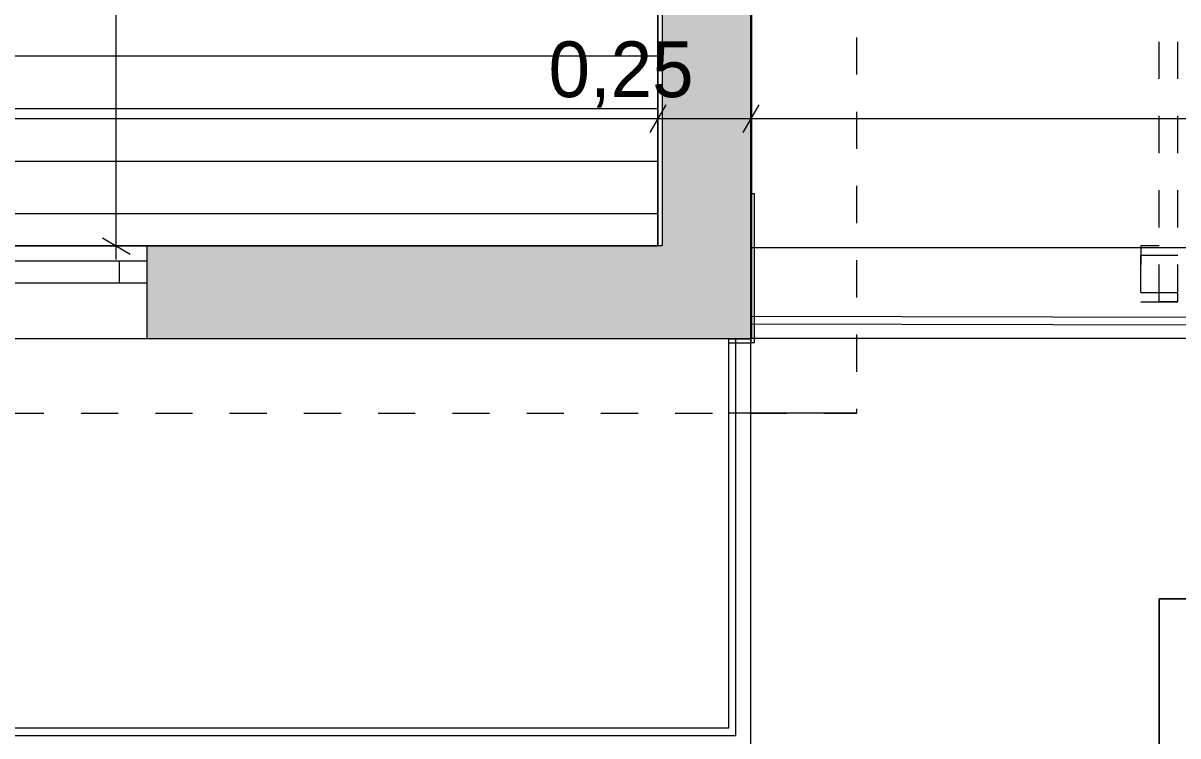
# Model space of a CAD drawing. Header units: metres. Extents: x -111189 to -108577, y -72951 to -72647.
# Drawn here: x -110675.045 to -110671.936, y -72939.223 to -72937.304 of the extents above; entities that cross this region are included whole.
import ezdxf

# ---------------------------------------------------------------- set-up
doc = ezdxf.new("R2010")
doc.units = ezdxf.units.M
doc.header["$MEASUREMENT"] = 0
doc.set_wipeout_variables(frame=1)
for name, pattern in [('Dashed', [0.423333, 0.211667, -0.211667]), ('OTK - Tracejado', [0.08, 0.04, -0.04]), ('OTK - Traço Ponto', [0.2, 0.1, -0.05, 0, -0.05]), ('Wipeout_Contour', [1, 0, -1])]:
    doc.linetypes.add(name, pattern=pattern)
for name, color, linetype in [('Muro Não Confinante - MNC1_1_00 - DESENHO 2D', 7, 'Continuous'), ('Muro Não Confinante - MNC1_1_01 - TERRENO PROPOSTO', 7, 'Continuous'), ('Muro Não Confinante - MNC1_1_03 - COBERTURA', 7, 'Continuous'), ('Muro Não Confinante - MNC1_1_03 - LAJES', 7, 'Continuous'), ('Muro Não Confinante - MNC1_1_04 - TECTO FALSO', 7, 'Continuous'), ('Muro Não Confinante - MNC1_1_05 - PAREDES..35', 7, 'Continuous'), ('Muro Não Confinante - MNC1_1_05 - VIGA', 7, 'Continuous'), ('Muro Não Confinante - MNC1_1_06 - ESCADAS _ GUARDAS', 7, 'Continuous'), ('Muro Não Confinante - MNC1_1_06 - FORRA', 7, 'Continuous'), ('Muro Não Confinante - MNC1_1_08 - EQUIPAMENTO AMOVIVEL', 7, 'Continuous'), ('Muro Não Confinante - MNC1_1_12 - COTAS GERAIS', 7, 'Continuous'), ('Planta Piso -1_1_07 - MUROS', 7, 'Continuous')]:
    doc.layers.add(name, color=color, linetype=linetype)
doc.styles.add('ESTILO_GERADO_3', font='AGENCYR.TTF')

# ---------------------------------------------------------------- blocks, each defined once
blk = doc.blocks.new('*X144', base_point=(-110694.4627, -72968.689))
at = {"layer": 'Muro Não Confinante - MNC1_1_03 - LAJES', "color": 253, "linetype": 'Continuous', "lineweight": 9, "ltscale": 1000}
for p, q in [((-110675.0859, -72937.3924), (-110674.8359, -72937.3924)), ((-110675.0859, -72937.3924), (-110674.8359, -72937.3924)), ((-110674.8359, -72937.3924), (-110674.5859, -72937.3924)), ((-110674.8359, -72937.3924), (-110674.5859, -72937.3924)), ((-110674.5859, -72937.3924), (-110674.3359, -72937.3924)), ((-110674.5859, -72937.3924), (-110674.3359, -72937.3924)), ((-110674.3359, -72937.3924), (-110674.0859, -72937.3924)), ((-110674.3359, -72937.3924), (-110674.0859, -72937.3924)), ((-110674.0859, -72937.3924), (-110673.8359, -72937.3924)), ((-110674.0859, -72937.3924), (-110673.8359, -72937.3924)), ((-110673.8359, -72937.3924), (-110673.5859, -72937.3924)), ((-110673.8359, -72937.3924), (-110673.5859, -72937.3924)), ((-110673.5859, -72937.3924), (-110673.3359, -72937.3924)), ((-110673.5859, -72937.3924), (-110673.3359, -72937.3924)), ((-110675.0859, -72937.5339), (-110674.8359, -72937.5339)), ((-110675.0859, -72937.5339), (-110674.8359, -72937.5339)), ((-110674.8359, -72937.5339), (-110674.5859, -72937.5339)), ((-110674.8359, -72937.5339), (-110674.5859, -72937.5339)), ((-110674.5859, -72937.5339), (-110674.3359, -72937.5339)), ((-110674.5859, -72937.5339), (-110674.3359, -72937.5339)), ((-110674.3359, -72937.5339), (-110674.0859, -72937.5339)), ((-110674.3359, -72937.5339), (-110674.0859, -72937.5339)), ((-110674.0859, -72937.5339), (-110673.8359, -72937.5339)), ((-110674.0859, -72937.5339), (-110673.8359, -72937.5339)), ((-110673.8359, -72937.5339), (-110673.5859, -72937.5339)), ((-110673.8359, -72937.5339), (-110673.5859, -72937.5339)), ((-110673.5859, -72937.5339), (-110673.3359, -72937.5339)), ((-110673.5859, -72937.5339), (-110673.3359, -72937.5339)), ((-110675.0859, -72937.6754), (-110674.8359, -72937.6754)), ((-110675.0859, -72937.6754), (-110674.8359, -72937.6754)), ((-110674.8359, -72937.6754), (-110674.5859, -72937.6754)), ((-110674.8359, -72937.6754), (-110674.5859, -72937.6754)), ((-110674.5859, -72937.6754), (-110674.3359, -72937.6754)), ((-110674.5859, -72937.6754), (-110674.3359, -72937.6754)), ((-110674.3359, -72937.6754), (-110674.0859, -72937.6754)), ((-110674.3359, -72937.6754), (-110674.0859, -72937.6754)), ((-110674.0859, -72937.6754), (-110673.8359, -72937.6754)), ((-110674.0859, -72937.6754), (-110673.8359, -72937.6754)), ((-110673.8359, -72937.6754), (-110673.5859, -72937.6754)), ((-110673.8359, -72937.6754), (-110673.5859, -72937.6754)), ((-110673.5859, -72937.6754), (-110673.3359, -72937.6754)), ((-110673.5859, -72937.6754), (-110673.3359, -72937.6754)), ((-110675.0859, -72937.8169), (-110674.8359, -72937.8169)), ((-110675.0859, -72937.8169), (-110674.8359, -72937.8169)), ((-110674.8359, -72937.8169), (-110674.5859, -72937.8169)), ((-110674.8359, -72937.8169), (-110674.5859, -72937.8169)), ((-110674.5859, -72937.8169), (-110674.3359, -72937.8169)), ((-110674.5859, -72937.8169), (-110674.3359, -72937.8169)), ((-110674.3359, -72937.8169), (-110674.0859, -72937.8169)), ((-110674.3359, -72937.8169), (-110674.0859, -72937.8169)), ((-110674.0859, -72937.8169), (-110673.8359, -72937.8169)), ((-110674.0859, -72937.8169), (-110673.8359, -72937.8169)), ((-110673.8359, -72937.8169), (-110673.5859, -72937.8169)), ((-110673.8359, -72937.8169), (-110673.5859, -72937.8169)), ((-110673.5859, -72937.8169), (-110673.3359, -72937.8169)), ((-110673.5859, -72937.8169), (-110673.3359, -72937.8169))]:
    blk.add_line(p, q, dxfattribs=at)

msp = doc.modelspace()

# ---------------------------------------------------------------- hatches: boundary and pattern name
at = {"layer": 'Planta Piso -1_1_07 - MUROS', "linetype": 'Continuous', "lineweight": 0, "true_color": 0x939598}
h = msp.add_hatch(color=252, dxfattribs=at)
h.paths.add_polyline_path([(-110676.7109, -72937.9039), (-110678.0859, -72937.9039), (-110678.0859, -72938.1539), (-110676.7109, -72938.1539)])
h.paths.add_polyline_path([(-110673.3359, -72937.9039), (-110674.7109, -72937.9039), (-110674.7109, -72937.9439), (-110674.7109, -72938.1539), (-110673.3359, -72938.1539)])
h.paths.add_polyline_path([(-110673.3245, -72937.9039), (-110673.3359, -72937.9039), (-110673.3359, -72938.1539), (-110673.3245, -72938.1539)])
h.paths.add_polyline_path([(-110673.1859, -72937.9039), (-110673.3245, -72937.9039), (-110673.3245, -72938.1539), (-110673.1859, -72938.1539)])
h.paths.add_polyline_path([(-110673.0859, -72937.9039), (-110673.1859, -72937.9039), (-110673.1859, -72938.1539), (-110673.0859, -72938.1539)])
h.paths.add_polyline_path([(-110673.0859, -72937.5611), (-110673.1859, -72937.5611), (-110673.1859, -72937.9039), (-110673.0859, -72937.9039)])
h.paths.add_polyline_path([(-110673.1859, -72937.5611), (-110673.3245, -72937.5611), (-110673.3245, -72937.9039), (-110673.1859, -72937.9039)])
h.paths.add_polyline_path([(-110673.1859, -72937.2629), (-110673.2359, -72937.2629), (-110673.2959, -72937.2629), (-110673.3245, -72937.2629), (-110673.3245, -72937.5611), (-110673.1859, -72937.5611)])
h.paths.add_polyline_path([(-110673.0859, -72937.2629), (-110673.1859, -72937.2629), (-110673.1859, -72937.5611), (-110673.0859, -72937.5611)])
h.paths.add_polyline_path([(-110673.4692, -72931.1272), (-110673.1174, -72931.1272), (-110673.1174, -72930.8324), (-110673.4692, -72930.8324)], flags=9)
h.paths.add_polyline_path([(-110673.5018, -72930.8297), (-110672.8744, -72930.8297), (-110672.8744, -72930.5349), (-110673.5018, -72930.5349)], flags=9)
h.paths.add_polyline_path([(-110673.5096, -72930.5865), (-110673.2049, -72930.5865), (-110673.2049, -72930.2917), (-110673.5096, -72930.2917)], flags=9)
h = msp.add_hatch(color=252, dxfattribs=at)
h.paths.add_polyline_path([(-110678.1372, -72933.5289), (-110678.3359, -72933.5289), (-110678.3359, -72933.6502), (-110678.1372, -72933.6502)])
h.paths.add_polyline_path([(-110678.0859, -72933.5289), (-110678.1372, -72933.5289), (-110678.1372, -72933.6502), (-110678.0859, -72933.6502)])
h.paths.add_polyline_path([(-110678.0859, -72933.6502), (-110678.1372, -72933.6502), (-110678.1372, -72933.7539), (-110678.0859, -72933.7539)])
h.paths.add_polyline_path([(-110678.1372, -72933.6502), (-110678.3359, -72933.6502), (-110678.3359, -72933.7539), (-110678.1372, -72933.7539)])
h.paths.add_polyline_path([(-110678.1372, -72933.7544), (-110678.3359, -72933.7544), (-110678.3359, -72938.1539), (-110678.0859, -72938.1539), (-110678.0859, -72934.5539), (-110678.0859, -72934.5539), (-110678.0859, -72933.9946), (-110678.1372, -72933.9946)])
h.paths.add_polyline_path([(-110678.0859, -72933.7544), (-110678.1372, -72933.7544), (-110678.1372, -72933.9946), (-110678.0859, -72933.9946), (-110678.0859, -72933.9539)], flags=17)
h.paths.add_polyline_path([(-110674.7582, -72935.0114), (-110674.7582, -72934.6986), (-110675.053, -72934.6986), (-110675.053, -72935.0114)], flags=9)
h.paths.add_polyline_path([(-110674.7582, -72936.4908), (-110674.7582, -72936.1393), (-110675.053, -72936.1393), (-110675.053, -72936.4908)], flags=9)
h.paths.add_polyline_path([(-110674.6361, -72936.4327), (-110673.9675, -72936.4327), (-110673.9675, -72936.1379), (-110674.6361, -72936.1379)], flags=9)
h.paths.add_polyline_path([(-110674.6404, -72936.1895), (-110674.1411, -72936.1895), (-110674.1411, -72935.8947), (-110674.6404, -72935.8947)], flags=9)
h.paths.add_polyline_path([(-110670.742, -72934.9276), (-110670.2453, -72934.9276), (-110670.2453, -72934.6328), (-110670.742, -72934.6328)], flags=9)
h.paths.add_polyline_path([(-110675.9703, -72937.8932), (-110675.4736, -72937.8932), (-110675.4736, -72937.5984), (-110675.9703, -72937.5984)], flags=9)
h.paths.add_polyline_path([(-110673.6798, -72937.5971), (-110673.3304, -72937.5971), (-110673.3304, -72937.3024), (-110673.6798, -72937.3024)], flags=9)
h.paths.add_polyline_path([(-110675.8812, -72937.5971), (-110675.5473, -72937.5971), (-110675.5473, -72937.3024), (-110675.8812, -72937.3024)], flags=9)

# ---------------------------------------------------------------- linework, layer by layer
at = {"layer": 'Muro Não Confinante - MNC1_1_01 - TERRENO PROPOSTO', "color": 7, "linetype": 'Continuous', "lineweight": 13, "ltscale": 1000, "flags": 128}
msp.add_lwpolyline([(-110671.7102, -72937.9089), (-110671.9613, -72937.9089), (-110672.091, -72937.9089), (-110673.0859, -72937.9089), (-110673.0859, -72938.1539), (-110673.4822, -72938.1539), (-110673.8978, -72938.1539), (-110674.188, -72938.1539), (-110674.6831, -72938.1539), (-110674.9403, -72938.1539), (-110675.3944, -72938.1539), (-110675.561, -72938.1539), (-110676.4355, -72938.1539), (-110678.3359, -72938.1539), (-110678.3359, -72935.6158), (-110679.8367, -72935.6158), (-110679.8359, -72941.1839)], dxfattribs=at)
at = {"layer": 'Muro Não Confinante - MNC1_1_03 - COBERTURA', "color": 7, "linetype": 'OTK - Traço Ponto', "lineweight": 13, "ltscale": 1000}
for p, q in [((-110673.3245, -72934.7039), (-110673.3245, -72937.9039)), ((-110673.3245, -72937.9039), (-110675.7109, -72937.9039)), ((-110672.8006, -72938.3539), (-110675.7109, -72938.3539))]:
    msp.add_line(p, q, dxfattribs=at)
at = {"layer": 'Muro Não Confinante - MNC1_1_03 - COBERTURA', "color": 7, "linetype": 'Dashed', "lineweight": 13, "ltscale": 10}
msp.add_line((-110675.7109, -72937.9039), (-110673.3245, -72937.9039), dxfattribs=at)
at = {"layer": 'Muro Não Confinante - MNC1_1_03 - LAJES', "color": 7, "linetype": 'Continuous', "lineweight": 13, "ltscale": 1000, "flags": 128}
for points in [[(-110678.3359, -72938.1539), (-110678.3359, -72928.0039), (-110673.267, -72928.0039), (-110673.0859, -72928.0039), (-110673.0859, -72929.2539), (-110668.3859, -72929.2539), (-110668.3859, -72935.2039), (-110673.0859, -72935.2039), (-110673.0859, -72938.1539)], [(-110678.0859, -72937.9039), (-110673.3359, -72937.9039), (-110673.3359, -72935.1039), (-110673.3359, -72931.5039), (-110674.4359, -72931.5039), (-110674.4359, -72934.7039), (-110678.0859, -72934.7039)], [(-110673.0835, -72938.1525), (-110668.382, -72938.1525), (-110668.382, -72935.2039), (-110671.8835, -72935.2039), (-110671.8835, -72935.2025), (-110673.0835, -72935.2025)]]:
    msp.add_lwpolyline(points, close=True, dxfattribs=at)
msp.add_lwpolyline([(-110677.9359, -72939.2018), (-110677.9359, -72938.6639), (-110678.3359, -72938.6639), (-110678.3359, -72940.0539), (-110671.5859, -72940.0539), (-110671.5859, -72939.2539), (-110666.9859, -72939.2539), (-110666.9859, -72935.2039), (-110667.3772, -72935.2039), (-110667.3772, -72938.8539), (-110671.9859, -72938.8539), (-110671.9859, -72939.6539), (-110677.9359, -72939.6539), (-110677.9359, -72939.2618)], dxfattribs=at)
at = {"layer": 'Muro Não Confinante - MNC1_1_04 - TECTO FALSO', "color": 7, "linetype": 'Continuous', "lineweight": 13, "ltscale": 1000, "flags": 128}
msp.add_lwpolyline([(-110677.9359, -72939.2618), (-110677.9359, -72939.6539), (-110671.9859, -72939.6539), (-110671.9859, -72938.8539), (-110667.3772, -72938.8539), (-110667.3772, -72935.2039), (-110666.9859, -72935.2039), (-110666.9859, -72939.2539), (-110671.5859, -72939.2539), (-110671.5859, -72940.0539), (-110678.3359, -72940.0539), (-110678.3359, -72938.6639), (-110677.9359, -72938.6639), (-110677.9359, -72939.2018)], dxfattribs=at)
at = {"layer": 'Muro Não Confinante - MNC1_1_05 - PAREDES..35', "color": 7, "linetype": 'Continuous', "lineweight": 20, "ltscale": 1000}
for p, q in [((-110674.7109, -72937.9439), (-110674.7109, -72937.9039)), ((-110674.7109, -72938.0039), (-110674.7109, -72937.9439)), ((-110674.7109, -72938.1539), (-110674.7109, -72938.0039))]:
    msp.add_line(p, q, dxfattribs=at)
at = {"layer": 'Muro Não Confinante - MNC1_1_05 - PAREDES..35', "color": 7, "linetype": 'Continuous', "lineweight": 13, "ltscale": 1000}
for p, q in [((-110674.7109, -72937.9439), (-110674.7109, -72937.9039)), ((-110675.6409, -72937.9439), (-110674.7859, -72937.9439)), ((-110674.7859, -72938.0039), (-110674.7859, -72937.9439)), ((-110674.7859, -72937.9439), (-110674.7109, -72937.9439)), ((-110674.7109, -72938.0039), (-110674.7109, -72937.9439)), ((-110674.7109, -72938.0039), (-110674.7109, -72937.9439)), ((-110674.7859, -72938.0039), (-110675.6409, -72938.0039)), ((-110674.7109, -72938.0039), (-110674.7859, -72938.0039)), ((-110674.7109, -72938.1539), (-110674.7109, -72938.0039))]:
    msp.add_line(p, q, dxfattribs=at)
at = {"layer": 'Muro Não Confinante - MNC1_1_05 - PAREDES..35', "color": 7, "linetype": 'Continuous', "lineweight": 20, "ltscale": 1000, "flags": 128}
for points in [[(-110673.3359, -72937.2629), (-110673.3359, -72937.9039)], [(-110673.0859, -72938.1539), (-110673.0859, -72937.2629)], [(-110673.3359, -72937.9039), (-110674.7109, -72937.9039)], [(-110674.7109, -72938.1539), (-110673.3359, -72938.1539)], [(-110673.0859, -72938.1539), (-110673.3359, -72938.1539)]]:
    msp.add_lwpolyline(points, dxfattribs=at)
at = {"layer": 'Muro Não Confinante - MNC1_1_05 - VIGA', "color": 7, "linetype": 'OTK - Traço Ponto', "lineweight": 13, "ltscale": 0.5}
for p, q in [((-110671.9859, -72938.0539), (-110671.9859, -72935.2039)), ((-110671.9859, -72938.0539), (-110671.9859, -72935.2039)), ((-110671.9359, -72938.0539), (-110671.9359, -72935.2039)), ((-110672.0359, -72937.9289), (-110668.9391, -72937.9289)), ((-110672.0359, -72938.0289), (-110672.0359, -72937.9289)), ((-110672.0359, -72937.9289), (-110668.9391, -72937.9289)), ((-110672.0359, -72938.0289), (-110668.9391, -72938.0289)), ((-110671.9359, -72938.0539), (-110671.9859, -72938.0539))]:
    msp.add_line(p, q, dxfattribs=at)
at = {"layer": 'Muro Não Confinante - MNC1_1_05 - VIGA', "color": 7, "linetype": 'OTK - Traço Ponto', "lineweight": 13, "ltscale": 0.5, "flags": 128}
msp.add_lwpolyline([(-110672.0359, -72938.0539), (-110671.8859, -72938.0539), (-110671.8859, -72937.9039), (-110672.0359, -72937.9039)], close=True, dxfattribs=at)
at = {"layer": 'Muro Não Confinante - MNC1_1_06 - ESCADAS _ GUARDAS', "color": 7, "linetype": 'Continuous', "lineweight": 13, "ltscale": 1000}
for p, q in [((-110668.4444, -72938.1038), (-110673.0858, -72938.0939)), ((-110673.0858, -72938.0939), (-110673.0858, -72938.1139)), ((-110673.0858, -72938.1139), (-110668.4244, -72938.1238)), ((-110673.1259, -72939.2218), (-110673.1259, -72938.1539)), ((-110678.2959, -72939.2218), (-110673.1259, -72939.2218))]:
    msp.add_line(p, q, dxfattribs=at)
at = {"layer": 'Muro Não Confinante - MNC1_1_06 - ESCADAS _ GUARDAS', "color": 254, "linetype": 'Continuous', "lineweight": 13, "ltscale": 1000}
for p, q in [((-110668.4444, -72938.1038), (-110673.0858, -72938.0939)), ((-110673.0858, -72938.0939), (-110673.0858, -72938.1139)), ((-110673.0858, -72938.1139), (-110668.4244, -72938.1238)), ((-110673.1259, -72939.2218), (-110673.1259, -72938.1539)), ((-110678.2959, -72939.2218), (-110673.1259, -72939.2218))]:
    msp.add_line(p, q, dxfattribs=at)
at = {"layer": 'Muro Não Confinante - MNC1_1_06 - FORRA', "color": 7, "linetype": 'Continuous', "lineweight": 13, "ltscale": 1000, "flags": 128}
for points in [[(-110673.0756, -72937.7639), (-110673.0856, -72937.7639)], [(-110673.0856, -72937.7639), (-110673.0856, -72938.1639)], [(-110673.0756, -72938.1639), (-110673.0756, -72937.7639)], [(-110673.0859, -72938.1548), (-110673.4859, -72938.1548)], [(-110673.4859, -72938.1548), (-110673.4859, -72938.1648)], [(-110673.0859, -72938.1648), (-110673.0859, -72938.1548)], [(-110673.4859, -72938.1648), (-110673.0859, -72938.1648)], [(-110673.0856, -72938.1639), (-110673.0756, -72938.1639)]]:
    msp.add_lwpolyline(points, dxfattribs=at)
at = {"layer": 'Muro Não Confinante - MNC1_1_12 - COTAS GERAIS', "color": 7, "linetype": 'Continuous', "lineweight": 5, "ltscale": 1000}
for p, q in [((-110674.7943, -72937.9039), (-110674.7943, -72934.7039)), ((-110673.3143, -72937.5236), (-110673.3576, -72937.5986)), ((-110673.3359, -72937.6173), (-110673.3359, -72937.5048)), ((-110673.0643, -72937.5236), (-110673.1076, -72937.5986)), ((-110673.0859, -72937.6173), (-110673.0859, -72937.5048)), ((-110678.0859, -72937.5611), (-110673.3359, -72937.5611)), ((-110673.3359, -72937.5611), (-110673.0859, -72937.5611)), ((-110673.0859, -72937.5611), (-110668.3859, -72937.5611)), ((-110674.738, -72937.9039), (-110674.8505, -72937.9039)), ((-110674.8318, -72937.8823), (-110674.7568, -72937.9256)), ((-110674.7943, -72937.9406), (-110674.7943, -72937.9039))]:
    msp.add_line(p, q, dxfattribs=at)

# ---------------------------------------------------------------- block references
at = {"layer": 'Muro Não Confinante - MNC1_1_08 - EQUIPAMENTO AMOVIVEL', "color": 8, "linetype": 'Continuous', "lineweight": 13, "ltscale": 1000}
msp.add_blockref('*X144', (-110694.4627, -72968.689), dxfattribs=at)

# ---------------------------------------------------------------- texts
at = {"layer": 'Muro Não Confinante - MNC1_1_12 - COTAS GERAIS', "color": 7, "linetype": 'Continuous', "lineweight": 5, "insert": (-110673.6303, -72937.5311), "char_height": 0.15, "width": 0.272699, "attachment_point": 7, "style": 'ESTILO_GERADO_3'}
msp.add_mtext('\\A1;{\\pql;\\fAgency FB|b0|i0|c0|p0;\\W1.000000;0,25}', dxfattribs=at)

# ---------------------------------------------------------------- next in the draw order: wipeouts: each hides what was drawn before it
at = {"color": 254, "linetype": 'Wipeout_Contour', "lineweight": 0, "ltscale": 530194.888211}
msp.add_wipeout([(-110678.2759, -72938.1539), (-110678.2759, -72939.2018), (-110673.1459, -72939.2018), (-110673.1459, -72938.1539)], dxfattribs=at).dxf.layer = 'Muro Não Confinante - MNC1_1_06 - ESCADAS _ GUARDAS'

# ---------------------------------------------------------------- next in the draw order: linework, layer by layer
at = {"layer": 'Muro Não Confinante - MNC1_1_00 - DESENHO 2D', "color": 7, "linetype": 'OTK - Tracejado', "lineweight": 5, "ltscale": 0.7, "flags": 128}
msp.add_lwpolyline([(-110678.6891, -72938.3539), (-110672.8006, -72938.3539), (-110672.8006, -72935.4039), (-110668.1006, -72935.4039), (-110668.1006, -72929.0539), (-110672.7539, -72929.0539), (-110672.7539, -72927.8039), (-110678.6891, -72927.8039)], close=True, dxfattribs=at)
at = {"layer": 'Muro Não Confinante - MNC1_1_03 - LAJES', "color": 7, "linetype": 'Continuous', "lineweight": 13, "ltscale": 1000, "flags": 128}
msp.add_lwpolyline([(-110678.3359, -72939.2618), (-110673.0859, -72939.2618), (-110673.0859, -72938.1539), (-110678.3359, -72938.1539)], close=True, dxfattribs=at)
at = {"layer": 'Muro Não Confinante - MNC1_1_06 - ESCADAS _ GUARDAS', "color": 7, "linetype": 'Continuous', "lineweight": 13, "ltscale": 1000}
for p, q in [((-110673.1259, -72938.1539), (-110673.1459, -72938.1539)), ((-110673.1459, -72938.1539), (-110673.1459, -72939.2018)), ((-110673.1459, -72939.2018), (-110678.2759, -72939.2018))]:
    msp.add_line(p, q, dxfattribs=at)
at = {"layer": 'Muro Não Confinante - MNC1_1_06 - ESCADAS _ GUARDAS', "color": 254, "linetype": 'Continuous', "lineweight": 13, "ltscale": 1000}
for p, q in [((-110673.1259, -72938.1539), (-110673.1459, -72938.1539)), ((-110673.1459, -72938.1539), (-110673.1459, -72939.2018)), ((-110673.1459, -72939.2018), (-110678.2759, -72939.2018))]:
    msp.add_line(p, q, dxfattribs=at)

doc.saveas('drawing.dxf')
